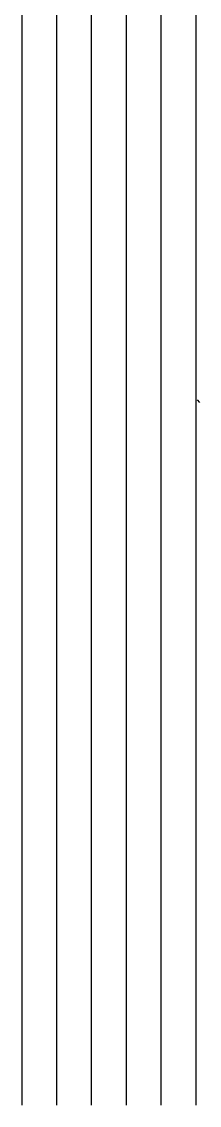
# Model space of a CAD drawing. Header units: metres. Extents: x 51 to 18146, y -212 to 18074.
# Drawn here: x 3265.7 to 3275.9, y 2157.7 to 2219.9 of the extents above; entities that cross this region are included whole.
import ezdxf

# ---------------------------------------------------------------- set-up
doc = ezdxf.new("R2010")
doc.units = ezdxf.units.M
doc.layers.add('AY', color=1, linetype='Continuous')
doc.layers.add('NO', color=250, linetype='Continuous')

# ---------------------------------------------------------------- blocks, each defined once
blk = doc.blocks.new('PISO 1')
at = {"layer": 'AY', "color": 15}
for p, q in [((254.472, 374.703), (254.472, 250.238)), ((256.472, 374.703), (256.472, 250.238)), ((258.472, 374.703), (258.472, 250.238)), ((260.472, 374.703), (260.472, 250.238)), ((262.472, 374.703), (262.472, 250.238)), ((264.472, 374.703), (264.472, 250.238))]:
    blk.add_line(p, q, dxfattribs=at)
at = {"layer": 'NO'}
blk.add_line((264.559, 290.757), (264.677, 290.606), dxfattribs=at)

msp = doc.modelspace()

# ---------------------------------------------------------------- block references
at = {"layer": 'NO'}
msp.add_blockref('PISO 1', (3011.227, 1907.413), dxfattribs=at)

doc.saveas('drawing.dxf')
